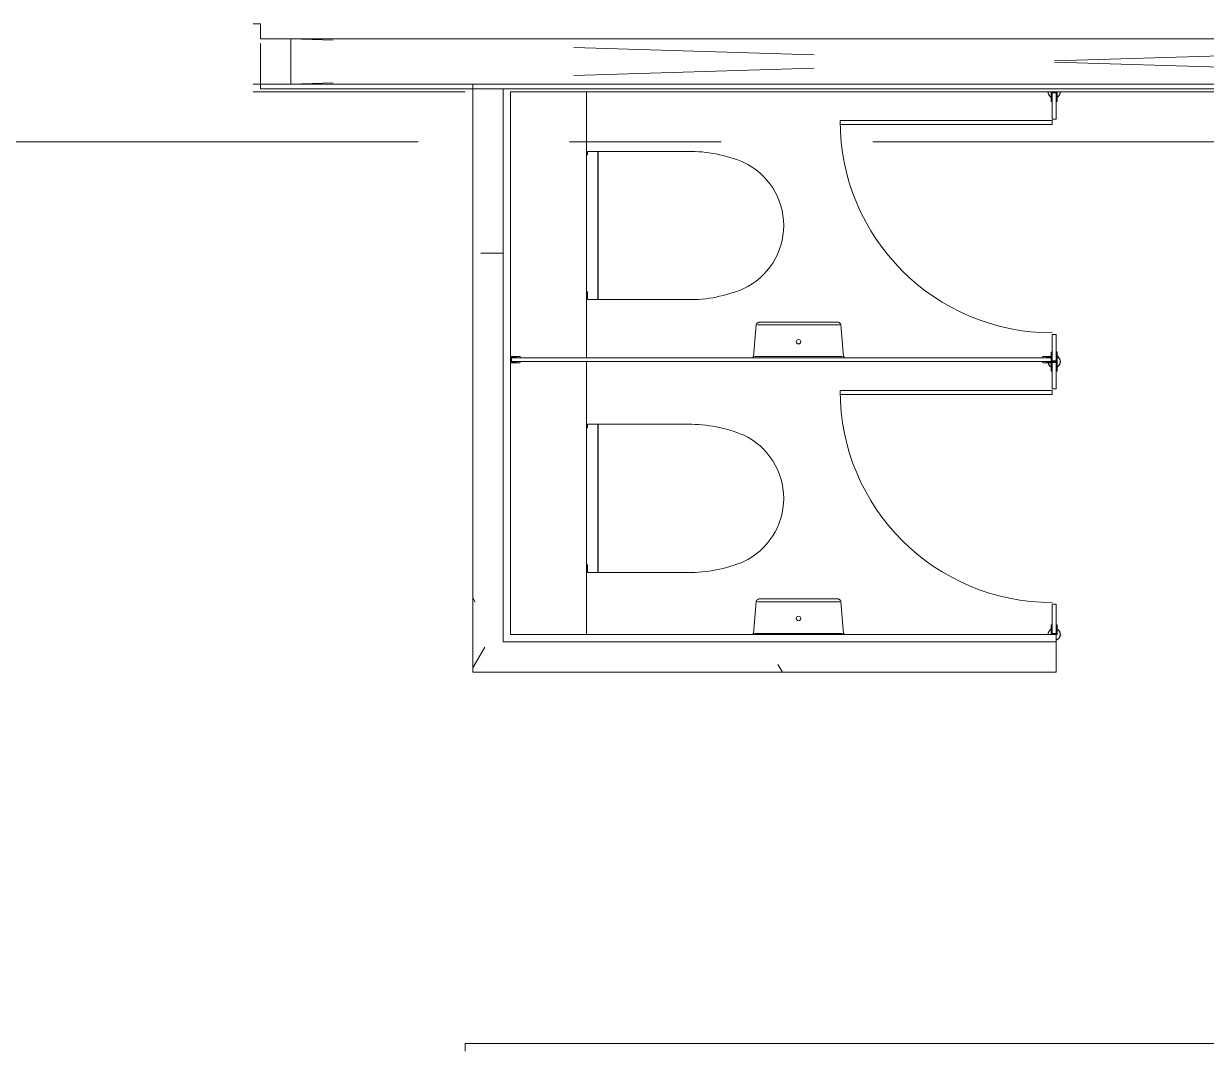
# Model space of a CAD drawing. Header units: millimetres. Extents: x 50620 to 404449, y -131543 to 97.
# Drawn here: x 320581 to 324483, y -18986 to -15608 of the extents above; entities that cross this region are included whole.
import ezdxf

# ---------------------------------------------------------------- set-up
doc = ezdxf.new("R2010")
doc.units = ezdxf.units.MM
doc.linetypes.add('Dash', pattern=[1587.5, 793.75, -793.75])
doc.linetypes.add('IDA - Grid Line', pattern=[3500, 2000, -500, 500, -500])
for name, color, linetype, lineweight in [('A-_FURT----_E', 8, 'Continuous', 9), ('A-_GENM----_M', 8, 'Continuous', 9), ('A-_WALL----_E', 8, 'Continuous', 9), ('A-_WALL----_H-1', 8, 'Continuous', 9), ('A-_WALL----_H-2', 8, 'Continuous', 9), ('A-_WALLPRTN_E', 8, 'Continuous', 9), ('A-_WALLPRTN_E-1', 8, 'Continuous', 18), ('A-_WIND----_E', 8, 'Continuous', 9), ('A-_WIND----_H', 8, 'Dash', 9), ('M-_ARCHI', 8, 'Continuous', 5), ('M-_SANIFIXR_E', 8, 'Continuous', 9)]:
    doc.layers.add(name, color=color, linetype=linetype, lineweight=lineweight)
doc.layers.add('S-_ANOTGRID_E-1', color=9, linetype='IDA - Grid Line', lineweight=5, true_color=0x808080)
pattern_1 = [(6e-11, (102886.37, 38752.37), (1016, 254), [83.82, -678.18, 83.82, -678.18, -4064]), (6e-11, (102886.37, 38752.37), (1016, 254), [-1524, 83.82, -1440.18, 83.82, -678.18, -1778]), (6e-11, (102886.37, 38752.37), (1016, 254), [-3810, 83.82, -424.18, 83.82, -1186.18]), (120, (103267.37, 38879.37), (-727.97045, 752.8818), [83.82, -678.18, 83.82, -678.18, -4064]), (120, (103267.37, 38879.37), (-727.97045, 752.8818), [-1524, 83.82, -1440.18, 83.82, -678.18, -1778]), (120, (103267.37, 38879.37), (-727.97045, 752.8818), [-3810, 83.82, -424.18, 83.82, -1186.18]), (240, (103394.37, 39387.37), (-288.02955, -1006.8818), [83.82, -678.18, 83.82, -678.18, -4064]), (240, (103394.37, 39387.37), (-288.02955, -1006.8818), [-1524, 83.82, -1440.18, 83.82, -678.18, -1778]), (240, (103394.37, 39387.37), (-288.02955, -1006.8818), [-3810, 83.82, -424.18, 83.82, -1186.18])]
pattern_2 = [(45, (102886.4, 38752.4), (-445.5048, 445.5048), []), (45, (103331.9, 38752.4), (-445.5048, 445.5048), [315.019, -157.51])]

# ---------------------------------------------------------------- blocks, each defined once
blk = doc.blocks.new('IDA_SaniSystem_Top - 250D x 50THK_1200HT-6317094-BLK 2 2ND STOREY PLAN')
at = {"layer": 'A-_GENM----_M'}
for p, q in [((-855.3, 0), (-855.3, -250)), ((31.7, 0), (-845.3, 0)), ((944.7, 0), (44.7, 0)), ((944.7, -250), (944.7, 0)), ((-845.3, -250), (944.7, -250))]:
    blk.add_line(p, q, dxfattribs=at)
blk = doc.blocks.new('IDA - WC - Floor Mount wo Tank - MS980CMG-4416437-BLK 2 2ND STOREY PLAN')
at = {"layer": 'M-_SANIFIXR_E'}
for p, q in [((-220.3, 340.1), (-245.6, 340.1)), ((-245.6, 340.1), (-245.6, 8.1)), ((-220.3, 343.3), (-220.3, 340.1)), ((232.2, 340.1), (232.2, 343.3)), ((243.7, 340.1), (232.2, 340.1)), ((243.7, 8.1), (243.7, 340.1)), ((-244.4, 304.5), (-244.4, 305.3)), ((-244.4, 305.3), (243.1, 305.3)), ((243.1, 304.5), (-244.4, 304.5)), ((243.1, 305.3), (243.1, 304.5))]:
    blk.add_line(p, q, dxfattribs=at)
for centre, radius, start, end in [((224.9, 4.8), 470.5, 179.6016, 202.4039), ((-226.8, 4.8), 470.5, 337.5961, 0.3984), ((-0.9, -77.1), 230.7, 204.9793, 335.0207)]:
    blk.add_arc(centre, radius, start, end, dxfattribs=at)
blk = doc.blocks.new('IDA - Toilet Roll Holder - Jumbo - IDA - Toilet Roll Holder - Jumbo-V108-BLK 2 2ND STOREY PLAN')
at = {"layer": 'A-_FURT----_E'}
for p, q in [((0, 0), (-150.7, 0)), ((-150.7, 0), (0, 0)), ((0, 0), (150.7, 0)), ((150.7, 0), (0, 0)), ((-152.2, 0), (-148.7, -3.5)), ((-148.7, -3.5), (-139.5, -107.9)), ((0, -3.5), (-145.3, -3.5)), ((-136.8, -3), (-136.8, -3)), ((-60.5, -3.5), (0, -3.5)), ((0, -3.5), (60.5, -3.5)), ((145.2, -3.5), (0, -3.5)), ((136.8, -3), (136.8, -3)), ((139.5, -107.9), (148.7, -3.5)), ((148.7, -3.5), (152.2, 0)), ((-135.8, -107.9), (0, -107.9)), ((0, -107.9), (135.8, -107.9))]:
    blk.add_line(p, q, dxfattribs=at)
at = {"layer": 'A-_FURT----_E', "flags": 128}
for points in [[(-128.8, -117), (-129.2, -117), (-129.6, -117), (-130.1, -116.9), (-130.5, -116.9), (-130.9, -116.8), (-131.4, -116.7), (-131.8, -116.6), (-132.2, -116.4), (-132.6, -116.3), (-133, -116.1), (-133.4, -116), (-133.8, -115.8), (-134.2, -115.6), (-134.6, -115.3), (-134.9, -115.1), (-135.3, -114.8), (-135.6, -114.6), (-136, -114.3), (-136.3, -114), (-136.6, -113.7), (-136.9, -113.4), (-137.2, -113), (-137.5, -112.7), (-137.7, -112.3), (-138, -112), (-138.2, -111.6), (-138.4, -111.2), (-138.6, -110.8), (-138.8, -110.4), (-139, -110), (-139.1, -109.6), (-139.2, -109.2), (-139.4, -108.8), (-139.5, -108.3), (-139.5, -107.9)], [(0, -117), (-5.1, -117), (-10.3, -117), (-15.4, -117), (-20.5, -117), (-25.6, -117), (-30.6, -117), (-35.6, -117), (-40.5, -117), (-45.4, -117), (-50.1, -117), (-54.8, -117), (-59.5, -117), (-64, -117), (-68.4, -117), (-72.7, -117), (-76.9, -117), (-81, -117), (-84.9, -117), (-88.7, -117), (-92.4, -117), (-95.9, -117), (-99.2, -117), (-102.4, -117), (-105.5, -117), (-108.3, -117), (-111, -117), (-113.6, -117), (-115.9, -117), (-118, -117), (-120, -117), (-121.8, -117), (-123.3, -117), (-124.7, -117), (-125.9, -117), (-126.9, -117), (-127.7, -117), (-128.2, -117), (-128.6, -117), (-128.7, -117), (-128.8, -117)], [(-128.8, -117), (-128.6, -117), (-128.3, -117), (-127.8, -117), (-127.1, -117), (-126.2, -117), (-125.1, -117), (-123.7, -117), (-122.2, -117), (-120.5, -117), (-118.6, -117), (-116.5, -117), (-114.2, -117), (-111.7, -117), (-109.1, -117), (-106.3, -117), (-103.3, -117), (-100.1, -117), (-96.8, -117), (-93.3, -117), (-89.7, -117), (-85.9, -117), (-82, -117), (-78, -117), (-73.8, -117), (-69.6, -117), (-65.2, -117), (-60.7, -117), (-56.1, -117), (-51.4, -117), (-46.7, -117), (-41.8, -117), (-36.9, -117), (-32, -117), (-26.9, -117), (-21.9, -117), (-16.8, -117), (-11.7, -117), (-6.5, -117), (-1.4, -117), (0, -117)], [(0, -117), (5.1, -117), (10.3, -117), (15.4, -117), (20.5, -117), (25.6, -117), (30.6, -117), (35.6, -117), (40.5, -117), (45.4, -117), (50.1, -117), (54.8, -117), (59.5, -117), (64, -117), (68.4, -117), (72.7, -117), (76.9, -117), (81, -117), (84.9, -117), (88.7, -117), (92.4, -117), (95.9, -117), (99.2, -117), (102.4, -117), (105.5, -117), (108.3, -117), (111, -117), (113.6, -117), (115.9, -117), (118, -117), (120, -117), (121.8, -117), (123.3, -117), (124.7, -117), (125.9, -117), (126.9, -117), (127.7, -117), (128.2, -117), (128.6, -117), (128.7, -117), (128.8, -117)], [(128.8, -117), (128.6, -117), (128.3, -117), (127.8, -117), (127.1, -117), (126.2, -117), (125.1, -117), (123.7, -117), (122.2, -117), (120.5, -117), (118.6, -117), (116.5, -117), (114.2, -117), (111.7, -117), (109.1, -117), (106.3, -117), (103.3, -117), (100.1, -117), (96.8, -117), (93.3, -117), (89.7, -117), (85.9, -117), (82, -117), (78, -117), (73.8, -117), (69.6, -117), (65.2, -117), (60.7, -117), (56.1, -117), (51.4, -117), (46.7, -117), (41.8, -117), (36.9, -117), (32, -117), (26.9, -117), (21.9, -117), (16.8, -117), (11.7, -117), (6.5, -117), (1.4, -117), (0, -117)], [(139.5, -107.9), (139.5, -108.4), (139.4, -108.8), (139.2, -109.2), (139.1, -109.6), (138.9, -110.1), (138.8, -110.5), (138.6, -110.9), (138.4, -111.2), (138.2, -111.6), (137.9, -112), (137.7, -112.4), (137.4, -112.7), (137.2, -113.1), (136.9, -113.4), (136.6, -113.7), (136.3, -114), (135.9, -114.3), (135.6, -114.6), (135.3, -114.9), (134.9, -115.1), (134.5, -115.3), (134.2, -115.6), (133.8, -115.8), (133.4, -116), (133, -116.2), (132.6, -116.3), (132.2, -116.5), (131.7, -116.6), (131.3, -116.7), (130.9, -116.8), (130.5, -116.9), (130, -116.9), (129.6, -117), (129.1, -117), (128.8, -117)]]:
    blk.add_lwpolyline(points, dxfattribs=at)
at = {"layer": 'A-_FURT----_E'}
for start, end in [(360, 180), (180, 360)]:
    blk.add_arc((0, -52.6), 7.38, start, end, dxfattribs=at)
blk = doc.blocks.new('IDA - Toilet Partition - Corner - 950Lx700Width-V122-BLK 2 2ND STOREY PLAN')
at = {"layer": 'A-_GENM----_M'}
for p, q in [((898, 0), (896.5, 0)), ((896.5, 0), (896.5, -30.3)), ((900, -1.5), (898, 0)), ((915, 0), (913, -1.5)), ((916.5, 0), (915, 0)), ((916.5, -30.3), (916.5, 0)), ((898, -18), (898, -3)), ((898, -3), (915, -3)), ((900, -20), (898, -18)), ((913, -1.5), (900, -1.5)), ((913, -3), (900, -3)), ((900, -3), (900, -1784)), ((900, -30.3), (900, -20)), ((913, -1784), (913, -3)), ((915, -18), (913, -20)), ((913, -20), (913, -30.3)), ((915, -3), (915, -18)), ((805, -1087), (792, -1087)), ((792, -1087), (792, -1787)), ((805, -1787), (805, -1087)), ((30.2, -1783.5), (0, -1783.5)), ((0, -1783.5), (0, -1785)), ((0, -1785), (1.5, -1787)), ((1.5, -1787), (1.5, -1800)), ((3, -1802), (3, -1785)), ((3, -1785), (18, -1785)), ((100, -1787), (3, -1787)), ((3, -1787), (3, -1800)), ((18, -1785), (20, -1787)), ((20, -1787), (30.2, -1787)), ((100, -1800), (100, -1787)), ((792, -1787), (805, -1787)), ((810, -1787), (810, -1800)), ((897, -1787), (810, -1787)), ((900, -1783.5), (869.8, -1783.5)), ((869.8, -1787), (880, -1787)), ((880, -1787), (882, -1785)), ((882, -1785), (897, -1785)), ((896.5, -1756.8), (896.5, -1787)), ((896.5, -1787), (898, -1787)), ((897, -1785), (897, -1802)), ((897, -1800), (897, -1787)), ((898, -1769), (900, -1767)), ((898, -1784), (898, -1769)), ((915, -1784), (898, -1784)), ((898, -1787), (900, -1785.5)), ((898.5, -1787), (900, -1785)), ((898.5, -1800), (898.5, -1787)), ((900, -1767), (900, -1756.8)), ((900, -1785), (900, -1783.5)), ((900, -1784), (913, -1784)), ((900, -1785.5), (913, -1785.5)), ((913, -1756.8), (913, -1767)), ((913, -1767), (915, -1769)), ((913, -1785.5), (915, -1787)), ((915, -1769), (915, -1784)), ((915, -1787), (916.5, -1787)), ((916.5, -1787), (916.5, -1756.8)), ((1.5, -1800), (0, -1802)), ((0, -1802), (0, -1803.5)), ((0, -1803.5), (30.2, -1803.5)), ((3, -1800), (100, -1800)), ((18, -1802), (3, -1802)), ((20, -1800), (18, -1802)), ((30.2, -1800), (20, -1800)), ((810, -1800), (897, -1800)), ((880, -1800), (869.8, -1800)), ((869.8, -1803.5), (900, -1803.5)), ((882, -1802), (880, -1800)), ((897, -1802), (882, -1802)), ((900, -1802), (898.5, -1800)), ((900, -1803.5), (900, -1802))]:
    blk.add_line(p, q, dxfattribs=at)
at = {"layer": 'A-_GENM----_M', "flags": 128}
for points in [[(17.2, -1783.4), (16.8, -1782.7), (16.4, -1782), (15.9, -1781.4), (15.4, -1780.8), (14.9, -1780.1), (14.3, -1779.6), (13.8, -1779), (13.2, -1778.5), (12.6, -1777.9), (11.9, -1777.5), (11.3, -1777), (10.6, -1776.6), (9.9, -1776.1), (9.2, -1775.8), (8.5, -1775.4), (7.8, -1775.1), (7, -1774.8), (6.3, -1774.5), (5.5, -1774.3), (4.7, -1774.1), (4, -1773.9), (3.2, -1773.8), (2.4, -1773.6), (1.6, -1773.6), (0.8, -1773.5), (0, -1773.5)], [(18.9, -1787), (18.6, -1786.2), (18.3, -1785.5), (18, -1784.8)], [(882, -1784.8), (881.7, -1785.5), (881.4, -1786.3), (881.1, -1787)], [(896.8, -1773.8), (896, -1773.9), (895.2, -1774.1), (894.5, -1774.3), (893.7, -1774.5), (893, -1774.8), (892.2, -1775.1), (891.5, -1775.4), (890.8, -1775.8), (890.1, -1776.1), (889.4, -1776.6), (888.7, -1777), (888.1, -1777.5), (887.4, -1777.9), (886.8, -1778.5), (886.2, -1779), (885.7, -1779.6), (885.1, -1780.2), (884.6, -1780.8), (884.1, -1781.4), (883.6, -1782), (883.2, -1782.7), (882.8, -1783.4)], [(900, -1773.5), (899.2, -1773.5), (898.4, -1773.6)], [(915.4, -1780.8), (914.9, -1780.1), (914.3, -1779.6), (913.8, -1779), (913.2, -1778.5)], [(917.2, -1783.4), (916.8, -1782.7), (916.4, -1782)], [(918.9, -1787), (918.6, -1786.2), (918.3, -1785.5), (918, -1784.8)], [(-18.9, -1800), (-18.6, -1800.8), (-18.3, -1801.5), (-18, -1802.2), (-17.6, -1802.9), (-17.2, -1803.6), (-16.8, -1804.3), (-16.4, -1805), (-15.9, -1805.6), (-15.4, -1806.2), (-14.9, -1806.9), (-14.3, -1807.4), (-13.8, -1808), (-13.2, -1808.5), (-12.6, -1809.1), (-11.9, -1809.5), (-11.3, -1810), (-10.6, -1810.4), (-9.9, -1810.9), (-9.2, -1811.2), (-8.5, -1811.6), (-7.8, -1811.9), (-7, -1812.2), (-6.3, -1812.5), (-5.5, -1812.7), (-4.7, -1812.9), (-4, -1813.1), (-3.2, -1813.2), (-2.4, -1813.4), (-1.6, -1813.4), (-0.8, -1813.5), (0, -1813.5)], [(0, -1813.5), (0.8, -1813.5), (1.6, -1813.4), (2.4, -1813.4), (3.2, -1813.2), (4, -1813.1), (4.8, -1812.9), (5.5, -1812.7), (6.3, -1812.5), (7, -1812.2), (7.8, -1811.9), (8.5, -1811.6), (9.2, -1811.2), (9.9, -1810.9), (10.6, -1810.4), (11.3, -1810), (11.9, -1809.5), (12.6, -1809.1), (13.2, -1808.5), (13.8, -1808), (14.3, -1807.4), (14.9, -1806.8), (15.4, -1806.2), (15.9, -1805.6), (16.4, -1805), (16.8, -1804.3), (17.2, -1803.6)], [(18, -1802.2), (18.3, -1801.5), (18.6, -1800.7), (18.9, -1800)], [(881.1, -1800), (881.4, -1800.8), (881.7, -1801.5), (882, -1802.2)], [(882.8, -1803.6), (883.2, -1804.3), (883.6, -1805), (884.1, -1805.6), (884.6, -1806.2), (885.1, -1806.9), (885.7, -1807.4), (886.2, -1808), (886.8, -1808.5), (887.4, -1809.1), (888.1, -1809.5), (888.7, -1810), (889.4, -1810.4), (890.1, -1810.9), (890.8, -1811.2), (891.5, -1811.6), (892.2, -1811.9), (893, -1812.2), (893.7, -1812.5), (894.5, -1812.7), (895.3, -1812.9), (896, -1813.1), (896.8, -1813.2), (897.6, -1813.4), (898.4, -1813.4), (899.2, -1813.5), (900, -1813.5)], [(900, -1813.5), (900.8, -1813.5), (901.6, -1813.4), (902.4, -1813.4), (903.2, -1813.2), (904, -1813.1), (904.8, -1812.9), (905.5, -1812.7), (906.3, -1812.5), (907, -1812.2), (907.8, -1811.9), (908.5, -1811.6), (909.2, -1811.2), (909.9, -1810.9), (910.6, -1810.4), (911.3, -1810), (911.9, -1809.5), (912.6, -1809.1), (913.2, -1808.5), (913.8, -1808), (914.3, -1807.4), (914.9, -1806.8), (915.4, -1806.2), (915.9, -1805.6), (916.4, -1805), (916.8, -1804.3), (917.2, -1803.6)], [(918, -1802.2), (918.3, -1801.5), (918.6, -1800.7), (918.9, -1800)]]:
    blk.add_lwpolyline(points, dxfattribs=at)
at = {"layer": 'A-_GENM----_M'}
for centre, radius, start, end in [((898.3, -30.3), 1.75, 180, 270), ((898.3, -30.3), 1.75, 270, 360), ((914.8, -30.3), 1.75, 180, 270), ((914.8, -30.3), 1.75, 270, 360), ((805, -1787), 700, 90, 180), ((898.3, -1756.8), 1.75, 90, 180), ((898.3, -1756.8), 1.75, 0, 90), ((914.8, -1756.8), 1.75, 90, 180), ((914.8, -1756.8), 1.75, 0, 90), ((0, -1793.5), 20.5, 31.0437, 90), ((0, -1793.5), 20, 30.7833, 90), ((0, -1793.5), 20, 31.8198, 90), ((30.2, -1785.2), 1.75, 0, 90), ((30.2, -1785.2), 1.75, 270, 360), ((869.8, -1785.2), 1.75, 90, 180), ((869.8, -1785.2), 1.75, 180, 270), ((900, -1793.5), 20.5, 100.8653, 148.9563), ((900, -1793.5), 20, 100.5945, 148.2143), ((900, -1793.5), 20, 101.1369, 148.1802), ((900, -1793.5), 20, 31.8198, 45), ((900, -1793.5), 20.5, 32.4466, 45), ((0, -1793.5), 20.5, 200.1784, 270), ((0, -1793.5), 20, 198.9656, 270), ((0, -1793.5), 20, 200.6829, 270), ((0, -1793.5), 20, 270, 328.2143), ((0, -1793.5), 20, 270, 328.1802), ((0, -1793.5), 20.5, 270, 328.9563), ((30.2, -1801.8), 1.75, 360, 90), ((30.2, -1801.8), 1.75, 270, 360), ((869.8, -1801.8), 1.75, 90, 180), ((869.8, -1801.8), 1.75, 180, 270), ((900, -1793.5), 20.5, 211.0437, 270), ((900, -1793.5), 20, 210.7833, 270), ((900, -1793.5), 20, 211.8198, 270), ((900, -1793.5), 20, 270, 328.2143), ((900, -1793.5), 20, 270, 328.1802), ((900, -1793.5), 20.5, 270, 328.9563)]:
    blk.add_arc(centre, radius, start, end, dxfattribs=at)
for points in [[(0, -1787), (1.7, -1787), (4.9, -1787), (9.6, -1787), (13.5, -1787), (15.6, -1787), (16.4, -1787)], [(883.6, -1787), (884.4, -1787), (886.5, -1787), (890.4, -1787), (895.1, -1787), (898.3, -1787), (900, -1787)], [(900, -1787), (901.7, -1787), (904.9, -1787), (909.6, -1787), (913.5, -1787), (915.6, -1787), (916.4, -1787)], [(0, -1800), (-1.7, -1800), (-4.9, -1800), (-9.6, -1800), (-13.5, -1800), (-15.6, -1800), (-16.4, -1800)], [(16.4, -1800), (15.6, -1800), (13.5, -1800), (9.6, -1800), (4.9, -1800), (1.7, -1800), (0, -1800)], [(900, -1800), (898.3, -1800), (895.1, -1800), (890.4, -1800), (886.5, -1800), (884.4, -1800), (883.6, -1800)], [(916.4, -1800), (915.6, -1800), (913.5, -1800), (909.6, -1800), (904.9, -1800), (901.7, -1800), (900, -1800)]]:
    blk.add_open_spline(points, degree=3, dxfattribs=at)
blk = doc.blocks.new('WallOpening - WallOpening - 1300-7297273-BLK 2 2ND STOREY PLAN')
at = {"layer": 'A-_WIND----_E'}
for p, q in [((-2450, 75), (2450, 75)), ((-2450, -75), (-2450, 75)), ((-2450, -75), (-2450, 75)), ((2450, 75), (2450, -75)), ((2450, -75), (2450, 75)), ((2450, -75), (-2450, -75))]:
    blk.add_line(p, q, dxfattribs=at)
at = {"layer": 'A-_WIND----_H'}
for p, q in [((-2450, 75), (2450, -75)), ((-2450, -75), (2450, 75))]:
    blk.add_line(p, q, dxfattribs=at)
blk = doc.blocks.new('IDA - Toilet Partition - Corner - 950Lx700Width-7176496-BLK 2 2ND STOREY PLAN')
at = {"layer": 'A-_GENM----_M'}
for p, q in [((795, -1087), (782, -1087)), ((782, -1087), (782, -1787)), ((795, -1787), (795, -1087)), ((30.2, -1783.5), (0, -1783.5)), ((0, -1783.5), (0, -1785)), ((0, -1785), (1.5, -1787)), ((1.5, -1787), (1.5, -1800)), ((3, -1802), (3, -1785)), ((3, -1785), (18, -1785)), ((90, -1787), (3, -1787)), ((3, -1787), (3, -1800)), ((18, -1785), (20, -1787)), ((20, -1787), (30.2, -1787)), ((90, -1800), (90, -1787)), ((782, -1787), (795, -1787)), ((800, -1787), (800, -1800)), ((887, -1787), (800, -1787)), ((890, -1783.5), (859.7, -1783.5)), ((859.7, -1787), (870, -1787)), ((870, -1787), (872, -1785)), ((872, -1785), (887, -1785)), ((887, -1785), (887, -1802)), ((887, -1800), (887, -1787)), ((888.5, -1787), (890, -1785)), ((888.5, -1800), (888.5, -1787)), ((890, -1785), (890, -1783.5)), ((1.5, -1800), (0, -1802)), ((0, -1802), (0, -1803.5)), ((0, -1803.5), (30.2, -1803.5)), ((3, -1800), (90, -1800)), ((18, -1802), (3, -1802)), ((20, -1800), (18, -1802)), ((30.2, -1800), (20, -1800)), ((800, -1800), (887, -1800)), ((870, -1800), (859.7, -1800)), ((859.7, -1803.5), (890, -1803.5)), ((872, -1802), (870, -1800)), ((887, -1802), (872, -1802)), ((890, -1802), (888.5, -1800)), ((890, -1803.5), (890, -1802))]:
    blk.add_line(p, q, dxfattribs=at)
at = {"layer": 'A-_GENM----_M', "flags": 128}
for points in [[(-18, -1784.8), (-18.3, -1785.5), (-18.6, -1786.3), (-18.9, -1787)], [(-3.2, -1773.8), (-4, -1773.9), (-4.8, -1774.1), (-5.5, -1774.3), (-6.3, -1774.5), (-7, -1774.8), (-7.8, -1775.1), (-8.5, -1775.4), (-9.2, -1775.8), (-9.9, -1776.1), (-10.6, -1776.6), (-11.3, -1777), (-11.9, -1777.5), (-12.6, -1777.9), (-13.2, -1778.5), (-13.8, -1779), (-14.3, -1779.6), (-14.9, -1780.2), (-15.4, -1780.8), (-15.9, -1781.4), (-16.4, -1782), (-16.8, -1782.7), (-17.2, -1783.4)], [(0, -1773.5), (-0.8, -1773.5), (-1.6, -1773.6)], [(15.4, -1780.8), (14.9, -1780.1), (14.3, -1779.6), (13.8, -1779), (13.2, -1778.5)], [(17.2, -1783.4), (16.8, -1782.7), (16.4, -1782)], [(18.9, -1787), (18.6, -1786.2), (18.3, -1785.5), (18, -1784.8)], [(872, -1784.8), (871.7, -1785.5), (871.4, -1786.3), (871.1, -1787)], [(890, -1773.5), (889.2, -1773.5), (888.4, -1773.6), (887.6, -1773.6), (886.8, -1773.8), (886, -1773.9), (885.2, -1774.1), (884.5, -1774.3), (883.7, -1774.5), (883, -1774.8), (882.2, -1775.1), (881.5, -1775.4), (880.8, -1775.8), (880.1, -1776.1), (879.4, -1776.6), (878.7, -1777), (878.1, -1777.5), (877.4, -1777.9), (876.8, -1778.5), (876.2, -1779), (875.7, -1779.6), (875.1, -1780.2), (874.6, -1780.8), (874.1, -1781.4), (873.6, -1782), (873.2, -1782.7), (872.8, -1783.4)], [(-18.9, -1800), (-18.6, -1800.8), (-18.3, -1801.5), (-18, -1802.2)], [(-17.2, -1803.6), (-16.8, -1804.3), (-16.4, -1805), (-15.9, -1805.6), (-15.4, -1806.2), (-14.9, -1806.9), (-14.3, -1807.4), (-13.8, -1808), (-13.2, -1808.5), (-12.6, -1809.1), (-11.9, -1809.5), (-11.3, -1810), (-10.6, -1810.4), (-9.9, -1810.9), (-9.2, -1811.2), (-8.5, -1811.6), (-7.8, -1811.9), (-7, -1812.2), (-6.3, -1812.5), (-5.5, -1812.7), (-4.7, -1812.9), (-4, -1813.1), (-3.2, -1813.2), (-2.4, -1813.4), (-1.6, -1813.4), (-0.8, -1813.5), (0, -1813.5)], [(0, -1813.5), (0.8, -1813.5), (1.6, -1813.4), (2.4, -1813.4), (3.2, -1813.2), (4, -1813.1), (4.8, -1812.9), (5.5, -1812.7), (6.3, -1812.5), (7, -1812.2), (7.8, -1811.9), (8.5, -1811.6), (9.2, -1811.2), (9.9, -1810.9), (10.6, -1810.4), (11.3, -1810), (11.9, -1809.5), (12.6, -1809.1), (13.2, -1808.5), (13.8, -1808), (14.3, -1807.4), (14.9, -1806.8), (15.4, -1806.2), (15.9, -1805.6), (16.4, -1805), (16.8, -1804.3), (17.2, -1803.6)], [(18, -1802.2), (18.3, -1801.5), (18.6, -1800.7), (18.9, -1800)], [(871.1, -1800), (871.4, -1800.8), (871.7, -1801.5), (872, -1802.2)], [(872.8, -1803.6), (873.2, -1804.3), (873.6, -1805), (874.1, -1805.6), (874.6, -1806.2), (875.1, -1806.9), (875.7, -1807.4), (876.2, -1808), (876.8, -1808.5), (877.4, -1809.1), (878.1, -1809.5), (878.7, -1810), (879.4, -1810.4), (880.1, -1810.9), (880.8, -1811.2), (881.5, -1811.6), (882.2, -1811.9), (883, -1812.2), (883.7, -1812.5), (884.5, -1812.7), (885.3, -1812.9), (886, -1813.1), (886.8, -1813.2), (887.6, -1813.4), (888.4, -1813.4), (889.2, -1813.5), (890, -1813.5)]]:
    blk.add_lwpolyline(points, dxfattribs=at)
at = {"layer": 'A-_GENM----_M'}
for centre, radius, start, end in [((795, -1787), 700, 90, 180), ((0, -1793.5), 20.5, 100.8653, 148.9563), ((0, -1793.5), 20, 100.5945, 148.2143), ((0, -1793.5), 20, 101.1369, 148.1802), ((0, -1793.5), 20, 31.8198, 45), ((0, -1793.5), 20.5, 32.4466, 45), ((30.2, -1785.2), 1.75, 0, 90), ((30.2, -1785.2), 1.75, 270, 360), ((859.7, -1785.2), 1.75, 90, 180), ((859.7, -1785.2), 1.75, 180, 270), ((890, -1793.5), 20.5, 90, 148.9563), ((890, -1793.5), 20, 90, 148.2143), ((890, -1793.5), 20, 90, 148.1802), ((0, -1793.5), 20.5, 211.0437, 270), ((0, -1793.5), 20, 210.7833, 270), ((0, -1793.5), 20, 211.8198, 270), ((0, -1793.5), 20, 270, 328.2143), ((0, -1793.5), 20, 270, 328.1802), ((0, -1793.5), 20.5, 270, 328.9563), ((30.2, -1801.8), 1.75, 360, 90), ((30.2, -1801.8), 1.75, 270, 360), ((859.7, -1801.8), 1.75, 90, 180), ((859.7, -1801.8), 1.75, 180, 270), ((890, -1793.5), 20.5, 211.0437, 270), ((890, -1793.5), 20, 210.7833, 270), ((890, -1793.5), 20, 211.8198, 270)]:
    blk.add_arc(centre, radius, start, end, dxfattribs=at)
for points in [[(-16.4, -1787), (-15.6, -1787), (-13.5, -1787), (-9.6, -1787), (-4.9, -1787), (-1.7, -1787), (0, -1787)], [(0, -1787), (1.7, -1787), (4.9, -1787), (9.6, -1787), (13.5, -1787), (15.6, -1787), (16.4, -1787)], [(873.6, -1787), (874.4, -1787), (876.5, -1787), (880.4, -1787), (885.1, -1787), (888.3, -1787), (890, -1787)], [(0, -1800), (-1.7, -1800), (-4.9, -1800), (-9.6, -1800), (-13.5, -1800), (-15.6, -1800), (-16.4, -1800)], [(16.4, -1800), (15.6, -1800), (13.5, -1800), (9.6, -1800), (4.9, -1800), (1.7, -1800), (0, -1800)], [(890, -1800), (888.3, -1800), (885.1, -1800), (880.4, -1800), (876.5, -1800), (874.4, -1800), (873.6, -1800)]]:
    blk.add_open_spline(points, degree=3, dxfattribs=at)
blk = doc.blocks.new('ARCHI 2ND_2024 09 11')
at = {"layer": 'A-_WALL----_H-1', "lineweight": 5}
h = blk.add_hatch(dxfattribs=at)
h.set_pattern_fill('FP_54', color=8, style=0, pattern_type=2)
h.set_pattern_definition(pattern_2)
h.paths.add_polyline_path([(-58147, 12190), (-58125, 12190), (-58125, 12300), (-57725, 12300), (-57725, 12190), (-57700, 12190), (-57700, 12340), (-58625, 12340), (-58625, 12190), (-58177.3, 12190)])
h.paths.add_polyline_path([(-63525, 12325), (-63525, 12340), (-63625, 12340), (-63625, 12325)])
h = blk.add_hatch(dxfattribs=at)
h.set_pattern_fill('FP_54', color=8, style=0, pattern_type=2)
h.set_pattern_definition(pattern_2)
h.paths.add_polyline_path([(-63525, 12190), (-63525, 12325), (-63625, 12325), (-63625, 12190)])
at = {"layer": 'A-_WALL----_H-2', "lineweight": 5}
h = blk.add_hatch(dxfattribs=at)
h.set_pattern_fill('FP_3', color=8, style=0, pattern_type=2)
h.set_pattern_definition(pattern_1)
h.paths.add_polyline_path([(-62825, 10250), (-62825.1, 12175), (-62925, 12175), (-62925, 10250)])
h = blk.add_hatch(dxfattribs=at)
h.set_pattern_fill('FP_3', color=8, style=0, pattern_type=2)
h.set_pattern_definition(pattern_1)
h.paths.add_polyline_path([(-61000, 10250), (-61000, 10350), (-62825, 10350), (-62825, 10250), (-61227.3, 10250)])
at = {"layer": 'A-_WALL----_E', "color": 8, "lineweight": 5}
for p, q in [((-62925, 12165), (-62925, 12175)), ((-62825, 12165), (-62825, 12175)), ((-62825, 12175), (-62825, 12165)), ((-62825, 10350), (-62825, 12165)), ((-62800, 10350), (-62825, 10350)), ((-61000, 10350), (-62800, 10350))]:
    blk.add_line(p, q, dxfattribs=at)
at = {"layer": 'A-_WALLPRTN_E', "color": 8, "lineweight": 5}
for p, q in [((-63625, 12190), (-62925, 12190)), ((-63625, 12190), (-63625, 12175)), ((-58625, 12190), (-63525, 12190)), ((-62925, 12190), (-58625, 12190)), ((-62925, 12190), (-62925, 12175)), ((-62925, 12175), (-62925, 12190)), ((-62925, 12175), (-63625, 12175)), ((-62925, 12175), (-62825, 12175)), ((-62825, 12175), (-62800, 12175)), ((-62800, 12175), (-58625, 12175))]:
    blk.add_line(p, q, dxfattribs=at)
at = {"layer": 'A-_WALLPRTN_E-1', "color": 8, "lineweight": 5}
for p, q in [((-63650, 12390), (-63625, 12390)), ((-63625, 12390), (-63625, 12340)), ((-63625, 12340), (-57700, 12340)), ((-63625, 12190), (-63625, 12325)), ((-63625, 12190), (-63625, 12325)), ((-63525, 12190), (-63525, 12325)), ((-63625, 12190), (-63650, 12190)), ((-63650, 12190), (-63625, 12190)), ((-63625, 12190), (-63525, 12190)), ((-62950, 12165), (-63650, 12165)), ((-62925, 12175), (-62800, 12175)), ((-62925, 10250), (-62925, 12165)), ((-62800, 10375), (-62800, 12165)), ((-58125, 12165), (-62800, 12165)), ((-61000, 10375), (-62800, 10375)), ((-61000, 10250), (-61000, 10375)), ((-62925, 10250), (-62825, 10250)), ((-62825, 10250), (-62800, 10250)), ((-62800, 10250), (-61000, 10250)), ((-62325, 9025), (-62950, 9025)), ((-62950, 9025), (-62950, 9000)), ((-57850, 9025), (-62325, 9025))]:
    blk.add_line(p, q, dxfattribs=at)
at = {"layer": 'S-_ANOTGRID_E-1', "color": 8, "lineweight": 5}
blk.add_line((-72105.2, 12000), (-40813.8, 12000), dxfattribs=at)
at = {"layer": 'A-_FURT----_E', "color": 8, "lineweight": 5, "rotation": 180.0000000000585}
for p in [(-61850, 11288), (-61850, 10375)]:
    blk.add_blockref('IDA - Toilet Roll Holder - Jumbo - IDA - Toilet Roll Holder - Jumbo-V108-BLK 2 2ND STOREY PLAN', p, dxfattribs=at)
at = {"layer": 'A-_GENM----_M', "color": 8, "lineweight": 5}
for name, p, rotation in [('IDA_SaniSystem_Top - 250D x 50THK_1200HT-6317094-BLK 2 2ND STOREY PLAN', (-62550, 11319.7), 270.0000000000586), ('IDA - Toilet Partition - Corner - 950Lx700Width-7176496-BLK 2 2ND STOREY PLAN', (-62800, 11275), 90.0000000000586), ('IDA - Toilet Partition - Corner - 950Lx700Width-V122-BLK 2 2ND STOREY PLAN', (-62800, 10375), 90.0000000000586)]:
    blk.add_blockref(name, p, dxfattribs=dict(at, rotation=rotation))
at = {"layer": 'A-_WIND----_E', "color": 8, "lineweight": 5, "rotation": 180.0000000000585}
blk.add_blockref('WallOpening - WallOpening - 1300-7297273-BLK 2 2ND STOREY PLAN', (-61075, 12265), dxfattribs=at)
at = {"layer": 'M-_SANIFIXR_E', "color": 8, "lineweight": 5, "rotation": 90.0000000000586}
for p in [(-62206.7, 11725), (-62206.7, 10824.7)]:
    blk.add_blockref('IDA - WC - Floor Mount wo Tank - MS980CMG-4416437-BLK 2 2ND STOREY PLAN', p, dxfattribs=at)

msp = doc.modelspace()

# ---------------------------------------------------------------- block references
at = {"layer": 'M-_ARCHI', "lineweight": 5, "extrusion": (0.000419962, 1.0854e-05, 1), "rotation": 359.9999887056363}
msp.add_blockref('ARCHI 2ND_2024 09 11', (384987.1, -27998.1, 422.1), dxfattribs=at)

doc.saveas('drawing.dxf')
